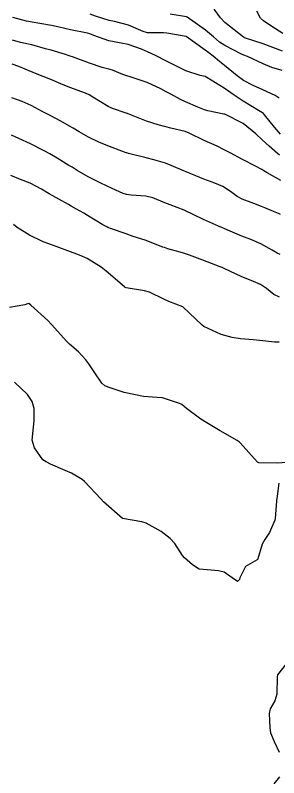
# Model space of a CAD drawing. Header units: metres. Extents: x 298520 to 308411, y 7433745 to 7450750.
# Drawn here: x 300308.3 to 300335.7, y 7448839 to 7448917.9 of the extents above; entities that cross this region are included whole.
import ezdxf

# ---------------------------------------------------------------- set-up
doc = ezdxf.new("R2010")
doc.units = ezdxf.units.M
doc.header["$LTSCALE"] = 10
doc.layers.add('Curvas de Nivel 1m', color=11, linetype='Continuous')
doc.layers.add('Curvas de Nivel 5m', color=15, linetype='Continuous')

msp = doc.modelspace()

# ---------------------------------------------------------------- linework, layer by layer
at = {"layer": 'Curvas de Nivel 1m', "flags": 128}
for points, elevation in [([(300336.059, 7448914.21), (300335.045, 7448914.608), (300334.066, 7448914.963), (300332.127, 7448915.605), (300332.073, 7448915.626), (300332.007, 7448915.661), (300330.096, 7448917.19), (300329.625, 7448917.687), (300328.975, 7448918.561)], 704), ([(300335.84, 7448905.612), (300335.225, 7448906.361), (300334.201, 7448907.637), (300334.099, 7448907.753), (300333.985, 7448907.831), (300333.556, 7448908.075), (300331.997, 7448909.054), (300331.044, 7448909.67), (300330.013, 7448910.373), (300328.232, 7448911.504), (300328.031, 7448911.6), (300327.539, 7448911.715), (300326.037, 7448912.182), (300324.99, 7448912.693), (300324.047, 7448913.2), (300322.894, 7448913.772), (300322.057, 7448914.146), (300321.434, 7448914.412), (300320.064, 7448914.917), (300319.319, 7448915.065), (300318.068, 7448915.293), (300316.493, 7448915.846), (300316.075, 7448916.015), (300315.849, 7448916.079), (300314.089, 7448916.446), (300312.9, 7448916.697), (300312.093, 7448916.87), (300310.912, 7448917.095), (300310.096, 7448917.22), (300309.5, 7448917.332), (300308.1, 7448917.699)], 701), ([(300335.726, 7448909.34), (300335.294, 7448909.621), (300334.011, 7448910.204), (300333.011, 7448910.657), (300332.026, 7448911.188), (300331.366, 7448911.667), (300330.044, 7448912.739), (300329.52, 7448913.161), (300328.88, 7448913.698), (300328.416, 7448914.064), (300328.059, 7448914.324), (300326.073, 7448915.73), (300324.078, 7448916.074), (300323.734, 7448916.108), (300322.078, 7448916.107), (300321.621, 7448916.243), (300320.09, 7448916.912), (300318.627, 7448917.29), (300318.096, 7448917.399), (300316.685, 7448917.844), (300316.105, 7448918.044)], 702), ([(300336.039, 7448912.233), (300334.942, 7448912.527), (300334.045, 7448912.893), (300332.442, 7448913.656), (300332.054, 7448913.803), (300331.809, 7448913.909), (300330.064, 7448914.804), (300329.531, 7448915.152), (300328.903, 7448915.698), (300328.083, 7448916.403), (300326.179, 7448917.729), (300326.103, 7448917.762), (300324.414, 7448918.063)], 703), ([(300335.901, 7448900.805), (300334.456, 7448901.632), (300334.109, 7448901.832), (300333.916, 7448901.949), (300333.256, 7448902.31), (300331.926, 7448902.981), (300330.633, 7448903.673), (300329.938, 7448904.044), (300329.27, 7448904.363), (300327.952, 7448904.95), (300326.389, 7448905.726), (300325.964, 7448905.882), (300324.465, 7448906.249), (300323.969, 7448906.372), (300323.152, 7448906.587), (300321.975, 7448906.972), (300320.041, 7448907.741), (300319.983, 7448907.761), (300319.952, 7448907.77), (300319.838, 7448907.802), (300318.435, 7448908.271), (300317.989, 7448908.484), (300316.385, 7448909.46), (300316.001, 7448909.692), (300315.637, 7448909.854), (300314.012, 7448910.445), (300313.067, 7448910.835), (300312.024, 7448911.286), (300310.445, 7448911.916), (300310.148, 7448912.033), (300310.034, 7448912.078), (300308.715, 7448912.615), (300308.042, 7448912.88)], 699), ([(300335.86, 7448897.285), (300335.647, 7448897.399), (300335.115, 7448897.621), (300334.217, 7448897.985), (300333.868, 7448898.125), (300333.094, 7448898.425), (300331.875, 7448898.905), (300331.373, 7448899.162), (300330.681, 7448899.678), (300329.891, 7448900.214), (300329.049, 7448900.545), (300327.902, 7448900.949), (300326.084, 7448901.728), (300325.914, 7448901.798), (300324.532, 7448902.364), (300323.921, 7448902.604), (300322.731, 7448902.966), (300321.927, 7448903.182), (300320.096, 7448903.634), (300319.932, 7448903.676), (300319.836, 7448903.705), (300319.565, 7448903.806), (300317.942, 7448904.403), (300317, 7448904.786), (300315.955, 7448905.301), (300314.974, 7448905.865), (300314.344, 7448906.252), (300313.969, 7448906.463), (300313.061, 7448906.971), (300311.98, 7448907.563), (300311.295, 7448907.907), (300309.99, 7448908.593), (300309.071, 7448909.012), (300307.997, 7448909.378)], 698), ([(300335.808, 7448893.147), (300335.506, 7448893.311), (300334.981, 7448893.622), (300333.822, 7448894.248), (300332.765, 7448894.714), (300331.834, 7448895.065), (300330.409, 7448895.682), (300330.018, 7448895.861), (300329.845, 7448895.935), (300329.441, 7448896.1), (300327.854, 7448896.792), (300325.943, 7448897.729), (300325.863, 7448897.765), (300324.412, 7448898.296), (300323.87, 7448898.516), (300322.633, 7448899.014), (300321.877, 7448899.201), (300320.373, 7448899.3), (300319.879, 7448899.367), (300319.552, 7448899.477), (300318.776, 7448899.817), (300317.889, 7448900.226), (300317.159, 7448900.572), (300315.903, 7448901.218), (300314.782, 7448901.867), (300314.237, 7448902.196), (300313.918, 7448902.388), (300312.684, 7448903.134), (300311.93, 7448903.584), (300311.362, 7448903.906), (300309.944, 7448904.634), (300308.711, 7448905.179), (300307.956, 7448905.503)], 697), ([(300335.754, 7448888.729), (300335.161, 7448889.023), (300334.386, 7448889.631), (300333.769, 7448890.044), (300333.059, 7448890.362), (300331.781, 7448890.879), (300330.075, 7448891.686), (300329.879, 7448891.774), (300329.794, 7448891.807), (300329.606, 7448891.881), (300327.802, 7448892.579), (300326.434, 7448893.096), (300325.809, 7448893.29), (300325.459, 7448893.385), (300324.175, 7448893.755), (300323.815, 7448893.867), (300323.647, 7448893.93), (300321.826, 7448894.637), (300320.588, 7448895.036), (300319.835, 7448895.286), (300318.321, 7448895.823), (300317.963, 7448895.947), (300317.845, 7448896.006), (300317.445, 7448896.236), (300315.856, 7448897.201), (300315.45, 7448897.447), (300314.687, 7448897.868), (300314.149, 7448898.159), (300313.867, 7448898.322), (300312.861, 7448898.902), (300311.878, 7448899.431), (300311.066, 7448899.908), (300309.892, 7448900.535), (300308.909, 7448900.924), (300307.904, 7448901.323)], 696), ([(300336.506, 7448871.606), (300335.552, 7448871.525), (300333.6, 7448871.592), (300333.552, 7448871.596), (300333.465, 7448871.641), (300332.563, 7448872.65), (300331.669, 7448873.659), (300331.574, 7448873.743), (300331.353, 7448873.887), (300329.591, 7448874.885), (300328.218, 7448875.704), (300327.607, 7448876.112), (300326.123, 7448877.22), (300325.622, 7448877.602), (300325.542, 7448877.651), (300325.374, 7448877.734), (300323.631, 7448878.298), (300323.052, 7448878.345), (300321.633, 7448878.457), (300320.823, 7448878.604), (300319.639, 7448878.874), (300318.095, 7448879.376), (300317.649, 7448879.568), (300317.313, 7448879.833), (300316.52, 7448880.986), (300315.97, 7448881.847), (300315.677, 7448882.235), (300314.911, 7448883.087), (300313.983, 7448883.876), (300313.697, 7448884.138), (300312.11, 7448885.896), (300311.727, 7448886.304), (300309.981, 7448887.918), (300309.745, 7448888.081), (300309.611, 7448888.056), (300309.343, 7448887.926), (300307.74, 7448887.661)], 694), ([(300335.69, 7448869.458), (300335.51, 7448868.112), (300335.438, 7448867.687), (300335.429, 7448867.621), (300335.303, 7448865.804), (300335.264, 7448865.622), (300334.718, 7448864.373), (300334.216, 7448863.632), (300333.935, 7448863.148), (300333.509, 7448861.639), (300333.488, 7448861.584), (300333.432, 7448861.525), (300332.235, 7448860.842), (300331.637, 7448859.658), (300331.594, 7448859.474), (300331.407, 7448859.289), (300330.84, 7448859.669), (300329.995, 7448860.258), (300329.42, 7448860.401), (300328.67, 7448860.448), (300327.421, 7448860.547), (300326.718, 7448861.013), (300325.914, 7448861.733), (300325.678, 7448861.979), (300325.439, 7448862.357), (300324.913, 7448863.204), (300324.417, 7448863.746), (300323.464, 7448864.468), (300321.941, 7448865.31), (300321.478, 7448865.473), (300319.483, 7448865.81), (300317.5, 7448867.551), (300317.222, 7448867.833), (300315.53, 7448869.636), (300315.289, 7448869.854), (300314.182, 7448870.513), (300313.542, 7448870.771), (300312.002, 7448871.442), (300311.551, 7448871.663), (300311.219, 7448871.903), (300310.352, 7448873.125), (300310.117, 7448873.915), (300310.243, 7448875.263), (300310.3, 7448875.913), (300310.315, 7448877.214), (300310.107, 7448877.915), (300309.634, 7448878.643), (300308.27, 7448879.941)], 693), ([(300336.446, 7448850.745), (300335.553, 7448849.616), (300335.494, 7448849.413), (300335.459, 7448847.617), (300335.256, 7448846.937), (300334.765, 7448846.108), (300334.676, 7448845.626), (300334.733, 7448844.12), (300334.827, 7448843.624), (300335.209, 7448842.695), (300335.709, 7448841.612)], 692), ([(300335.74, 7448839.036), (300335.154, 7448838.338)], 692)]:
    msp.add_lwpolyline(points, dxfattribs=dict(at, elevation=elevation))
at = {"layer": 'Curvas de Nivel 5m', "flags": 128}
for points, elevation in [([(300336.08, 7448916.049), (300334.86, 7448916.86), (300334.099, 7448917.357), (300333.796, 7448917.643), (300333.393, 7448918.365)], 705), ([(300335.757, 7448903.438), (300335.528, 7448903.616), (300334.673, 7448904.362), (300333.947, 7448905.044), (300333.312, 7448905.646), (300331.969, 7448906.743), (300330.094, 7448907.679), (300329.983, 7448907.706), (300328.325, 7448908.044), (300327.987, 7448908.145), (300327.289, 7448908.418), (300325.995, 7448908.972), (300325.473, 7448909.214), (300324.476, 7448909.753), (300324.007, 7448910.024), (300323.457, 7448910.32), (300322.021, 7448910.969), (300320.272, 7448911.555), (300320.03, 7448911.629), (300319.515, 7448911.808), (300318.45, 7448912.237), (300318.038, 7448912.352), (300317.347, 7448912.53), (300316.044, 7448912.986), (300314.295, 7448913.623), (300314.051, 7448913.71), (300313.931, 7448913.751), (300313.55, 7448913.878), (300312.059, 7448914.311), (300311.495, 7448914.472), (300310.067, 7448914.864), (300308.889, 7448915.12), (300308.074, 7448915.352)], 700), ([(300335.7, 7448884.064), (300335.247, 7448884.07), (300333.702, 7448884.245), (300333.028, 7448884.322), (300331.704, 7448884.427), (300330.826, 7448884.553), (300329.71, 7448884.855), (300327.89, 7448885.708), (300327.724, 7448885.83), (300325.743, 7448887.73), (300324.286, 7448888.289), (300323.751, 7448888.545), (300322.284, 7448889.248), (300321.759, 7448889.404), (300319.864, 7448889.697), (300319.762, 7448889.741), (300319.724, 7448889.762), (300319.682, 7448889.801), (300317.787, 7448891.438), (300317.26, 7448891.835), (300315.802, 7448892.726), (300315.029, 7448893.085), (300313.81, 7448893.54), (300312.865, 7448893.889), (300311.818, 7448894.266), (300311.245, 7448894.482), (300309.831, 7448895.151), (300308.556, 7448895.939), (300308.152, 7448896.251)], 695)]:
    msp.add_lwpolyline(points, dxfattribs=dict(at, elevation=elevation))

doc.saveas('drawing.dxf')
